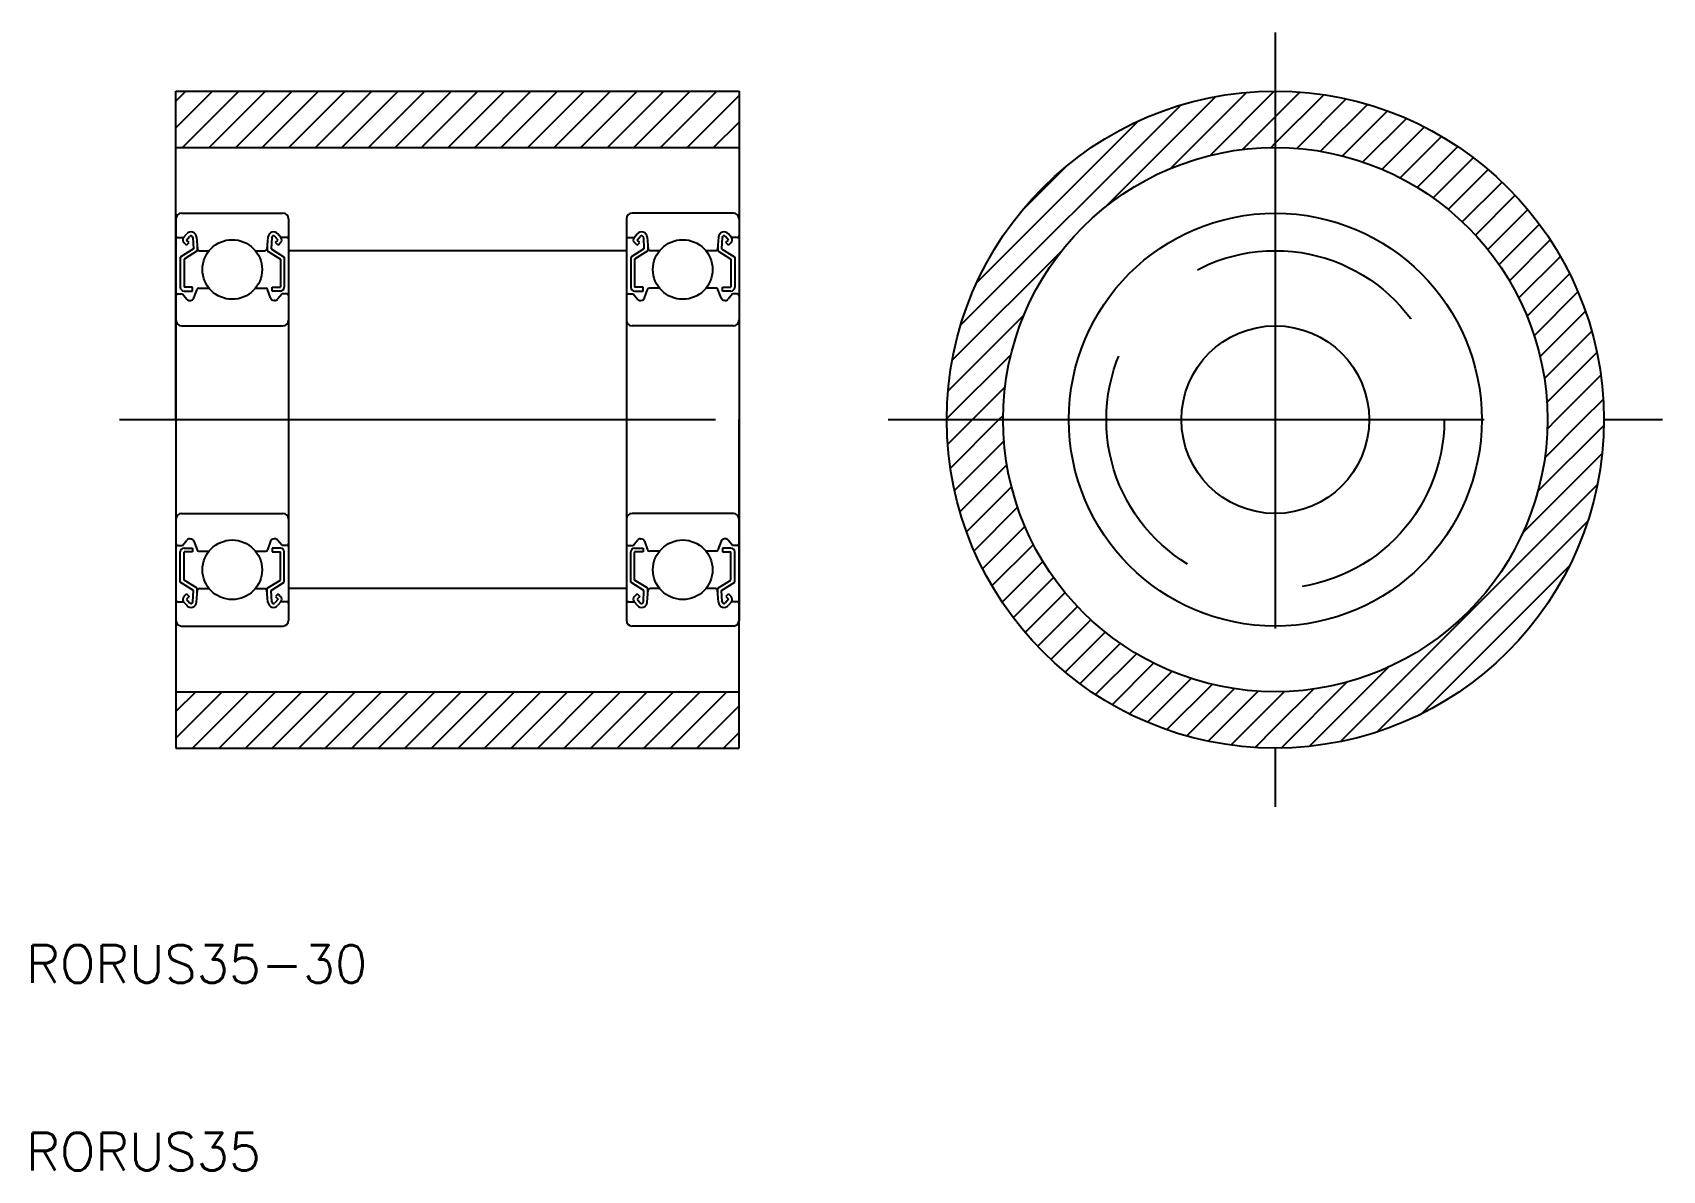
# Model space of a CAD drawing. Extents: x 42.4 to 129.2, y 10 to 70.6.
import ezdxf

# ---------------------------------------------------------------- set-up
doc = ezdxf.new("R2010")
doc.units = 0
doc.linetypes.add('CENTER', pattern=[50.8, 31.75, -6.35, 6.35, -6.35])
doc.linetypes.add('DASHED', pattern=[19.05, 12.7, -6.35])
doc.layers.get('0').update_dxf_attribs({"linetype": 'CONTINUOUS'})
doc.layers.add('CENTER', color=1, linetype='CENTER')
doc.styles.get("Standard").update_dxf_attribs({"font": 'txt.shx', "bigfont": 'extfont.shx'})

# ---------------------------------------------------------------- blocks, each defined once
blk = doc.blocks.new('*X2')
at = {"color": 0, "linetype": 'CONTINUOUS'}
for p, q in [((50, 65.556), (51.944, 67.5)), ((50, 66.971), (50.529, 67.5)), ((50.358, 64.5), (53.358, 67.5)), ((51.772, 64.5), (54.772, 67.5)), ((53.186, 64.5), (56.186, 67.5)), ((54.601, 64.5), (57.601, 67.5)), ((56.015, 64.5), (59.015, 67.5)), ((57.429, 64.5), (60.429, 67.5)), ((58.843, 64.5), (61.843, 67.5)), ((60.257, 64.5), (63.257, 67.5)), ((61.672, 64.5), (64.672, 67.5)), ((63.086, 64.5), (66.086, 67.5)), ((64.5, 64.5), (67.5, 67.5)), ((65.914, 64.5), (68.914, 67.5)), ((67.328, 64.5), (70.328, 67.5)), ((68.743, 64.5), (71.743, 67.5)), ((70.157, 64.5), (73.157, 67.5)), ((71.571, 64.5), (74.571, 67.5)), ((72.985, 64.5), (75.985, 67.5)), ((74.399, 64.5), (77.399, 67.5)), ((75.814, 64.5), (78.814, 67.5)), ((77.228, 64.5), (80, 67.272)), ((99.509, 61.325), (105.394, 67.211)), ((102.98, 63.382), (107.031, 67.433)), ((105.09, 64.078), (108.512, 67.5)), ((108.564, 66.137), (109.877, 67.451)), ((108.564, 64.723), (111.149, 67.308)), ((109.709, 64.455), (112.342, 67.087)), ((91.803, 55.034), (103.53, 66.76)), ((106.821, 64.395), (108.564, 66.137)), ((110.968, 64.299), (113.468, 66.799)), ((112.136, 64.053), (114.534, 66.45)), ((113.227, 63.73), (115.545, 66.047)), ((78.642, 64.5), (80, 65.858)), ((92.662, 57.307), (101.257, 65.902)), ((114.25, 63.338), (116.506, 65.594)), ((108.339, 64.498), (108.564, 64.723)), ((115.212, 62.886), (117.42, 65.094)), ((116.117, 62.377), (118.289, 64.549)), ((95.005, 61.064), (97.5, 63.559)), ((116.969, 61.815), (119.115, 63.961)), ((117.771, 61.202), (119.9, 63.332)), ((118.522, 60.539), (120.644, 62.661)), ((119.225, 59.828), (121.348, 61.951)), ((119.879, 59.068), (122.011, 61.2)), ((120.483, 58.257), (122.633, 60.407)), ((91.353, 53.169), (97.239, 59.055)), ((121.036, 57.396), (123.213, 59.573)), ((121.535, 56.481), (123.75, 58.696)), ((121.977, 55.509), (124.242, 57.774)), ((122.356, 54.474), (124.687, 56.804)), ((91.131, 51.533), (95.182, 55.584)), ((122.667, 53.37), (125.08, 55.784)), ((122.898, 52.187), (125.419, 54.708)), ((91.064, 50.052), (94.486, 53.474)), ((123.035, 50.91), (125.696, 53.571)), ((123.539, 50), (125.903, 52.364)), ((92.426, 50), (94.169, 51.742)), ((124.953, 50), (126.031, 51.077)), ((91.113, 48.687), (92.426, 50)), ((91.256, 47.415), (93.841, 50)), ((93.841, 50), (94.066, 50.225)), ((122.553, 46.186), (126.061, 49.694)), ((122.921, 47.967), (124.953, 50)), ((123.056, 49.517), (123.539, 50)), ((91.477, 46.222), (94.109, 48.854)), ((121.749, 43.968), (125.97, 48.188)), ((91.765, 45.096), (94.265, 47.596)), ((92.114, 44.03), (94.511, 46.428)), ((112.046, 32.85), (125.714, 46.518)), ((92.516, 43.019), (94.834, 45.337)), ((92.97, 42.058), (95.225, 44.314)), ((113.964, 33.354), (125.21, 44.599)), ((93.47, 41.144), (95.678, 43.352)), ((94.015, 40.275), (96.187, 42.446)), ((116.354, 34.33), (124.234, 42.21)), ((94.603, 39.448), (96.749, 41.594)), ((95.232, 38.664), (97.362, 40.793)), ((95.902, 37.92), (98.024, 40.042)), ((96.613, 37.216), (98.736, 39.339)), ((97.364, 36.553), (99.496, 38.685)), ((98.156, 35.931), (100.306, 38.081)), ((98.99, 35.351), (101.168, 37.528)), ((99.867, 34.814), (102.083, 37.029)), ((100.79, 34.322), (103.055, 36.587)), ((110.376, 32.594), (114.596, 36.814)), ((101.759, 33.877), (104.09, 36.208)), ((102.78, 33.483), (105.194, 35.897)), ((103.856, 33.145), (106.377, 35.666)), ((108.564, 33.61), (110.597, 35.643)), ((108.87, 32.503), (112.378, 36.011)), ((50, 33.029), (52.471, 35.5)), ((50, 34.444), (51.056, 35.5)), ((50.885, 32.5), (53.885, 35.5)), ((52.299, 32.5), (55.299, 35.5)), ((53.713, 32.5), (56.713, 35.5)), ((55.127, 32.5), (58.127, 35.5)), ((56.542, 32.5), (59.542, 35.5)), ((57.956, 32.5), (60.956, 35.5)), ((59.37, 32.5), (62.37, 35.5)), ((60.784, 32.5), (63.784, 35.5)), ((62.198, 32.5), (65.198, 35.5)), ((63.613, 32.5), (66.613, 35.5)), ((65.027, 32.5), (68.027, 35.5)), ((66.441, 32.5), (69.441, 35.5)), ((67.855, 32.5), (70.855, 35.5)), ((69.27, 32.5), (72.27, 35.5)), ((70.684, 32.5), (73.684, 35.5)), ((72.098, 32.5), (75.098, 35.5)), ((73.512, 32.5), (76.512, 35.5)), ((74.926, 32.5), (77.926, 35.5)), ((76.341, 32.5), (79.341, 35.5)), ((77.755, 32.5), (80, 34.745)), ((104.993, 32.868), (107.653, 35.529)), ((106.2, 32.66), (108.564, 35.025)), ((108.564, 35.025), (109.047, 35.508)), ((79.169, 32.5), (80, 33.331)), ((107.487, 32.533), (108.564, 33.61))]:
    blk.add_line(p, q, dxfattribs=at)

msp = doc.modelspace()

# ---------------------------------------------------------------- linework, layer by layer
at = {"color": 7, "linetype": 'CONTINUOUS'}
for p, q in [((50, 67.5), (80, 67.5)), ((50, 50), (50, 67.5)), ((80, 67.5), (80, 50)), ((50, 64.5), (80, 64.5)), ((50.3, 61), (55.7, 61)), ((79.7, 61), (74.3, 61)), ((50, 60.7), (50, 39.3)), ((56, 60.7), (56, 39.3)), ((74, 60.7), (74, 39.3)), ((80, 60.7), (80, 39.3)), ((50.1, 59.69998), (50.41, 59.69998)), ((50.93202, 59.09796), (50.23202, 58.66095)), ((50.41, 59.69998), (50.572, 59.89299)), ((50.56301, 59.28897), (50.42202, 59.42996)), ((50.563, 59.57098), (50.726, 59.76497)), ((50.563, 59.28897), (50.705, 59.42998)), ((50.70502, 59.42998), (50.56302, 59.57097)), ((50.899, 59.70998), (50.932, 59.09795)), ((51.098, 59.72794), (51.15301, 59.09094)), ((51.132, 59.334), (51.132, 58.987)), ((54.90199, 59.72794), (54.84699, 59.09096)), ((54.868, 59.334), (54.868, 58.98698)), ((55.101, 59.70996), (55.06799, 59.09795)), ((55.06799, 59.09796), (55.76799, 58.66095)), ((55.437, 59.57098), (55.274, 59.76498)), ((55.29498, 59.42998), (55.43698, 59.57097)), ((55.43699, 59.28899), (55.29499, 59.42999)), ((55.59, 59.69998), (55.428, 59.89299)), ((55.43699, 59.28897), (55.57798, 59.42996)), ((55.9, 59.69998), (55.59, 59.69998)), ((74.1, 59.69998), (74.41, 59.69998)), ((74.93201, 59.09796), (74.23201, 58.66095)), ((74.41, 59.69998), (74.572, 59.89299)), ((74.56301, 59.28897), (74.42202, 59.42996)), ((74.563, 59.57098), (74.726, 59.76498)), ((74.56301, 59.28899), (74.70501, 59.42999)), ((74.70502, 59.42998), (74.56302, 59.57097)), ((74.899, 59.70996), (74.93201, 59.09795)), ((75.09801, 59.72794), (75.15301, 59.09096)), ((75.132, 59.334), (75.132, 58.98698)), ((78.902, 59.72794), (78.84699, 59.09094)), ((78.868, 59.334), (78.868, 58.987)), ((79.06798, 59.09796), (79.76798, 58.66095)), ((79.101, 59.70998), (79.068, 59.09795)), ((79.437, 59.57098), (79.274, 59.76497)), ((79.29498, 59.42998), (79.43698, 59.57097)), ((79.437, 59.28897), (79.295, 59.42998)), ((79.59, 59.69998), (79.428, 59.89299)), ((79.43699, 59.28897), (79.57798, 59.42996)), ((79.9, 59.69998), (79.59, 59.69998)), ((50.232, 58.66098), (50.232, 57.04999)), ((50.432, 58.54999), (50.432, 57.04999)), ((51.13201, 58.98695), (50.43201, 58.54996)), ((51.253, 58.99998), (51.76706, 58.99997)), ((54.23294, 58.99997), (54.74699, 58.99998)), ((54.86798, 58.98697), (55.56798, 58.54999)), ((55.568, 58.54999), (55.568, 57.04999)), ((55.768, 58.66098), (55.768, 57.04999)), ((74, 59), (56, 59)), ((74.232, 58.66098), (74.232, 57.04999)), ((74.432, 58.54999), (74.432, 57.04999)), ((75.13202, 58.98697), (74.43202, 58.54999)), ((75.76706, 58.99997), (75.25301, 58.99998)), ((78.747, 58.99998), (78.23294, 58.99997)), ((78.86799, 58.98695), (79.56799, 58.54996)), ((79.568, 58.54999), (79.568, 57.04999)), ((79.768, 58.66098), (79.768, 57.04999)), ((50.1, 56.7), (50.35, 56.7)), ((50.35, 56.7), (50.584, 56.42099)), ((50.882, 57.04999), (50.432, 57.04999)), ((50.432, 56.84999), (50.882, 56.84999)), ((50.882, 56.84999), (50.882, 57.04997)), ((50.96099, 56.48198), (51.12499, 56.93396)), ((51.219, 57), (51.76706, 57)), ((54.23294, 57), (54.781, 57)), ((55.039, 56.48199), (54.87501, 56.93396)), ((55.118, 57.04999), (55.568, 57.04999)), ((55.118, 56.84999), (55.118, 57.04997)), ((55.568, 56.84999), (55.118, 56.84999)), ((55.65, 56.7), (55.416, 56.42099)), ((55.9, 56.7), (55.65, 56.7)), ((74.1, 56.7), (74.35, 56.7)), ((74.35, 56.7), (74.584, 56.42099)), ((74.882, 57.04999), (74.432, 57.04999)), ((74.432, 56.84999), (74.882, 56.84999)), ((74.882, 56.84999), (74.882, 57.04997)), ((74.961, 56.48199), (75.12499, 56.93396)), ((75.76706, 57), (75.219, 57)), ((78.781, 57), (78.23294, 57)), ((79.03901, 56.48198), (78.87501, 56.93396)), ((79.118, 57.04999), (79.568, 57.04999)), ((79.118, 56.84999), (79.118, 57.04997)), ((79.568, 56.84999), (79.118, 56.84999)), ((79.65, 56.7), (79.416, 56.42099)), ((79.9, 56.7), (79.65, 56.7)), ((50.737, 56.34999), (50.773, 56.34999)), ((55.263, 56.34999), (55.227, 56.34999)), ((74.737, 56.34999), (74.773, 56.34999)), ((79.263, 56.34999), (79.227, 56.34999)), ((50.3, 55), (55.7, 55)), ((79.7, 55), (74.3, 55)), ((50, 50), (50, 32.5)), ((80, 32.5), (80, 50)), ((50.3, 45), (55.7, 45)), ((79.7, 45), (74.3, 45)), ((50.35, 43.3), (50.584, 43.57901)), ((50.737, 43.65001), (50.773, 43.65001)), ((50.96099, 43.51802), (51.12499, 43.06604)), ((55.039, 43.51801), (54.87501, 43.06604)), ((55.263, 43.65001), (55.227, 43.65001)), ((55.65, 43.3), (55.416, 43.57901)), ((74.35, 43.3), (74.584, 43.57901)), ((74.737, 43.65001), (74.773, 43.65001)), ((74.961, 43.51801), (75.12499, 43.06604)), ((79.03901, 43.51802), (78.87501, 43.06604)), ((79.263, 43.65001), (79.227, 43.65001)), ((79.65, 43.3), (79.416, 43.57901)), ((50.1, 43.3), (50.35, 43.3)), ((50.232, 41.33902), (50.232, 42.95001)), ((50.432, 43.15001), (50.882, 43.15001)), ((50.882, 42.95001), (50.432, 42.95001)), ((50.432, 41.45001), (50.432, 42.95001)), ((50.882, 43.15001), (50.882, 42.95003)), ((51.219, 43), (51.76706, 43)), ((54.23294, 43), (54.781, 43)), ((55.118, 43.15001), (55.118, 42.95003)), ((55.568, 43.15001), (55.118, 43.15001)), ((55.118, 42.95001), (55.568, 42.95001)), ((55.568, 41.45001), (55.568, 42.95001)), ((55.9, 43.3), (55.65, 43.3)), ((55.768, 41.33902), (55.768, 42.95001)), ((74.1, 43.3), (74.35, 43.3)), ((74.232, 41.33902), (74.232, 42.95001)), ((74.432, 43.15001), (74.882, 43.15001)), ((74.432, 41.45001), (74.432, 42.95001)), ((74.882, 42.95001), (74.432, 42.95001)), ((74.882, 43.15001), (74.882, 42.95003)), ((75.76706, 43), (75.219, 43)), ((78.781, 43), (78.23294, 43)), ((79.568, 43.15001), (79.118, 43.15001)), ((79.118, 43.15001), (79.118, 42.95003)), ((79.118, 42.95001), (79.568, 42.95001)), ((79.568, 41.45001), (79.568, 42.95001)), ((79.9, 43.3), (79.65, 43.3)), ((79.768, 41.33902), (79.768, 42.95001)), ((50.93202, 40.90204), (50.23202, 41.33905)), ((51.13201, 41.01305), (50.43201, 41.45004)), ((50.78201, 41.231545), (50.78211, 41.231545)), ((50.899, 40.29002), (50.932, 40.90205)), ((50.95701, 41.122297), (50.95701, 41.122397)), ((51.098, 40.27206), (51.15301, 40.90906)), ((51.132, 40.666), (51.132, 41.013)), ((51.253, 41.00002), (51.76706, 41.00003)), ((54.23294, 41.00003), (54.74699, 41.00002)), ((54.90199, 40.27206), (54.84699, 40.90904)), ((54.86798, 41.01303), (55.56798, 41.45001)), ((54.868, 40.666), (54.868, 41.01302)), ((55.06799, 40.90204), (55.76799, 41.33905)), ((55.101, 40.29004), (55.06799, 40.90205)), ((74, 41), (56, 41)), ((74.93201, 40.90204), (74.23201, 41.33905)), ((75.13202, 41.01303), (74.43202, 41.45001)), ((74.899, 40.29004), (74.93201, 40.90205)), ((75.09801, 40.27206), (75.15301, 40.90904)), ((75.132, 40.666), (75.132, 41.01302)), ((75.76706, 41.00003), (75.25301, 41.00002)), ((78.747, 41.00002), (78.23294, 41.00003)), ((78.902, 40.27206), (78.84699, 40.90906)), ((78.86799, 41.01305), (79.56799, 41.45004)), ((78.868, 40.666), (78.868, 41.013)), ((79.04299, 41.122297), (79.04299, 41.122397)), ((79.06798, 40.90204), (79.76798, 41.33905)), ((79.101, 40.29002), (79.068, 40.90205)), ((79.21799, 41.231545), (79.21789, 41.231545)), ((50.1, 40.30002), (50.41, 40.30002)), ((50.41, 40.30002), (50.572, 40.10701)), ((50.56301, 40.71103), (50.42202, 40.57004)), ((50.563, 40.71103), (50.705, 40.57002)), ((50.563, 40.42902), (50.726, 40.23503)), ((50.70502, 40.57002), (50.56302, 40.42903)), ((55.437, 40.42902), (55.274, 40.23502)), ((55.29498, 40.57002), (55.43698, 40.42903)), ((55.43699, 40.71101), (55.29499, 40.57001)), ((55.59, 40.30002), (55.428, 40.10701)), ((55.43699, 40.71103), (55.57798, 40.57004)), ((55.9, 40.30002), (55.59, 40.30002)), ((74.1, 40.30002), (74.41, 40.30002)), ((74.41, 40.30002), (74.572, 40.10701)), ((74.56301, 40.71103), (74.42202, 40.57004)), ((74.563, 40.42902), (74.726, 40.23502)), ((74.56301, 40.71101), (74.70501, 40.57001)), ((74.70502, 40.57002), (74.56302, 40.42903)), ((79.437, 40.42902), (79.274, 40.23503)), ((79.29498, 40.57002), (79.43698, 40.42903)), ((79.437, 40.71103), (79.295, 40.57002)), ((79.59, 40.30002), (79.428, 40.10701)), ((79.43699, 40.71103), (79.57798, 40.57004)), ((79.9, 40.30002), (79.59, 40.30002)), ((50.3, 39), (55.7, 39)), ((79.7, 39), (74.3, 39)), ((50, 35.5), (80, 35.5)), ((50, 32.5), (80, 32.5))]:
    msp.add_line(p, q, dxfattribs=at)
for centre, radius in [((108.563795, 50), 17.5), ((108.563795, 50), 14.5), ((108.563795, 50), 11), ((53, 58), 1.5875), ((77, 58), 1.5875), ((108.563795, 50), 5), ((53, 42), 1.5875), ((77, 42), 1.5875)]:
    msp.add_circle(centre, radius, dxfattribs=at)
at = {"color": 3, "linetype": 'DASHED'}
msp.add_circle((108.563795, 50), 9, dxfattribs=at)
at = {"color": 7, "linetype": 'CONTINUOUS'}
for centre, radius, start, end in [((50.3, 60.7), 0.3, 90, 180), ((55.7, 60.7), 0.3, 0, 90), ((74.3, 60.7), 0.3, 90, 180), ((79.7, 60.7), 0.3, 0, 90), ((50.801, 59.70198), 0.29813, 5.00049, 140.17136), ((55.199, 59.70198), 0.29813, 39.82861, 174.99974), ((74.801, 59.70198), 0.29813, 5.00026, 140.17139), ((79.199, 59.70198), 0.29813, 39.82864, 174.99951), ((50.1, 59.79999), 0.10001, 180.00005, 270.00003), ((50.563, 59.571), 0.20013, 139.86482, 225.00006), ((50.801, 59.70198), 0.09832, 4.66455, 139.97394), ((51.253, 59.09999), 0.10042, 185.14438, 270.00003), ((54.747, 59.09999), 0.1004, 269.99948, 354.85568), ((55.199, 59.70198), 0.09833, 40.02637, 175.33574), ((55.437, 59.571), 0.20012, 314.99673, 40.13525), ((55.9, 59.79999), 0.1, 269.99948, 359.99126), ((74.1, 59.79999), 0.1, 180.00874, 270.00052), ((74.563, 59.571), 0.20012, 139.86475, 225.00327), ((74.801, 59.70198), 0.09833, 4.66426, 139.97363), ((75.253, 59.09999), 0.1004, 185.14432, 270.00052), ((78.747, 59.09999), 0.10042, 269.99997, 354.85562), ((79.199, 59.70198), 0.09832, 40.02606, 175.33545), ((79.437, 59.571), 0.20013, 314.99994, 40.13518), ((79.9, 59.79999), 0.10001, 269.99997, 359.99995), ((50.1, 56.59999), 0.1, 89.99951, 180.00005), ((50.432, 57.04999), 0.20001, 180.00005, 270.00003), ((50.773, 56.54999), 0.2, 270.00003, 340.11166), ((51.219, 56.89999), 0.1, 89.99951, 160.11572), ((54.781, 56.89999), 0.09999, 19.88452, 90.00024), ((55.227, 56.54999), 0.20001, 199.88831, 269.99976), ((55.568, 57.04999), 0.2, 269.99976, 359.99563), ((55.9, 56.59999), 0.09999, 359.99126, 90.00024), ((74.1, 56.59999), 0.09999, 89.99976, 180.00874), ((74.432, 57.04999), 0.2, 180.00437, 270.00024), ((74.773, 56.54999), 0.20001, 270.00024, 340.11169), ((75.219, 56.89999), 0.09999, 89.99976, 160.11548), ((78.781, 56.89999), 0.1, 19.88428, 90.00049), ((79.227, 56.54999), 0.2, 199.88834, 269.99997), ((79.568, 57.04999), 0.20001, 269.99997, 359.99995), ((79.9, 56.59999), 0.1, 359.99995, 90.00049), ((50.737, 56.54999), 0.20013, 220.13838, 270.00003), ((55.263, 56.54999), 0.20013, 269.99976, 319.86147), ((74.737, 56.54999), 0.20013, 220.13853, 270.00024), ((79.263, 56.54999), 0.20013, 269.99997, 319.86162), ((50.3, 55.3), 0.3, 180, 270), ((55.7, 55.3), 0.3, 270, 0), ((74.3, 55.3), 0.3, 180, 270), ((79.7, 55.3), 0.3, 270, 0), ((50.3, 44.7), 0.3, 90, 180), ((55.7, 44.7), 0.3, 0, 90), ((74.3, 44.7), 0.3, 90, 180), ((79.7, 44.7), 0.3, 0, 90), ((50.737, 43.45001), 0.20013, 89.99997, 139.86162), ((50.773, 43.45001), 0.2, 19.88834, 89.99997), ((55.227, 43.45001), 0.20001, 90.00024, 160.11169), ((55.263, 43.45001), 0.20013, 40.13853, 90.00024), ((74.737, 43.45001), 0.20013, 89.99976, 139.86147), ((74.773, 43.45001), 0.20001, 19.88831, 89.99976), ((79.227, 43.45001), 0.2, 90.00003, 160.11166), ((79.263, 43.45001), 0.20013, 40.13838, 90.00003), ((50.1, 43.40001), 0.1, 179.99995, 270.00049), ((50.432, 42.95001), 0.20001, 89.99997, 179.99995), ((51.219, 43.10001), 0.1, 199.88428, 270.00049), ((54.781, 43.10001), 0.09999, 269.99976, 340.11548), ((55.568, 42.95001), 0.2, 0.00437, 90.00024), ((55.9, 43.40001), 0.09999, 269.99976, 0.00874), ((74.1, 43.40001), 0.09999, 179.99126, 270.00024), ((74.432, 42.95001), 0.2, 89.99976, 179.99563), ((75.219, 43.10001), 0.09999, 199.88452, 270.00024), ((78.781, 43.10001), 0.1, 269.99951, 340.11572), ((79.568, 42.95001), 0.20001, 0.00005, 90.00003), ((79.9, 43.40001), 0.1, 269.99951, 0.00005), ((51.253, 40.90001), 0.10042, 89.99997, 174.85562), ((54.747, 40.90001), 0.1004, 5.14432, 90.00052), ((75.253, 40.90001), 0.1004, 89.99948, 174.85568), ((78.747, 40.90001), 0.10042, 5.14438, 90.00003), ((50.1, 40.20001), 0.10001, 89.99997, 179.99995), ((50.563, 40.429), 0.20013, 134.99994, 220.13518), ((50.801, 40.29802), 0.29813, 219.82864, 354.99951), ((50.801, 40.29802), 0.09832, 220.02606, 355.33545), ((55.199, 40.29802), 0.29813, 185.00026, 320.17139), ((55.199, 40.29802), 0.09833, 184.66426, 319.97363), ((55.437, 40.429), 0.20012, 319.86475, 45.00327), ((55.9, 40.20001), 0.1, 0.00874, 90.00052), ((74.1, 40.20001), 0.1, 89.99948, 179.99126), ((74.563, 40.429), 0.20012, 134.99673, 220.13525), ((74.801, 40.29802), 0.29813, 219.82861, 354.99974), ((74.801, 40.29802), 0.09833, 220.02637, 355.33574), ((79.199, 40.29802), 0.29813, 185.00049, 320.17136), ((79.199, 40.29802), 0.09832, 184.66455, 319.97394), ((79.437, 40.429), 0.20013, 319.86482, 45.00006), ((79.9, 40.20001), 0.10001, 0.00005, 90.00003), ((50.3, 39.3), 0.3, 180, 270), ((55.7, 39.3), 0.3, 270, 0), ((74.3, 39.3), 0.3, 180, 270), ((79.7, 39.3), 0.3, 270, 0)]:
    msp.add_arc(centre, radius, start, end, dxfattribs=at)
at = {"layer": 'CENTER', "color": 1, "linetype": 'CENTER'}
for p, q in [((108.563795, 70.621629), (108.563795, 29.378371)), ((47, 50), (83, 50)), ((87.942166, 50), (129.185425, 50))]:
    msp.add_line(p, q, dxfattribs=at)

# ---------------------------------------------------------------- block references
at = {"color": 3, "linetype": 'CONTINUOUS'}
msp.add_blockref('*X2', (0, 0), dxfattribs=at)

# ---------------------------------------------------------------- texts
at = {"color": 7, "linetype": 'CONTINUOUS'}
for s, p in [('RORUS35-30', (42.020836, 20)), ('RORUS35', (42.020836, 10))]:
    msp.add_text(s, height=2, dxfattribs=at).set_placement(p)

doc.saveas('drawing.dxf')
